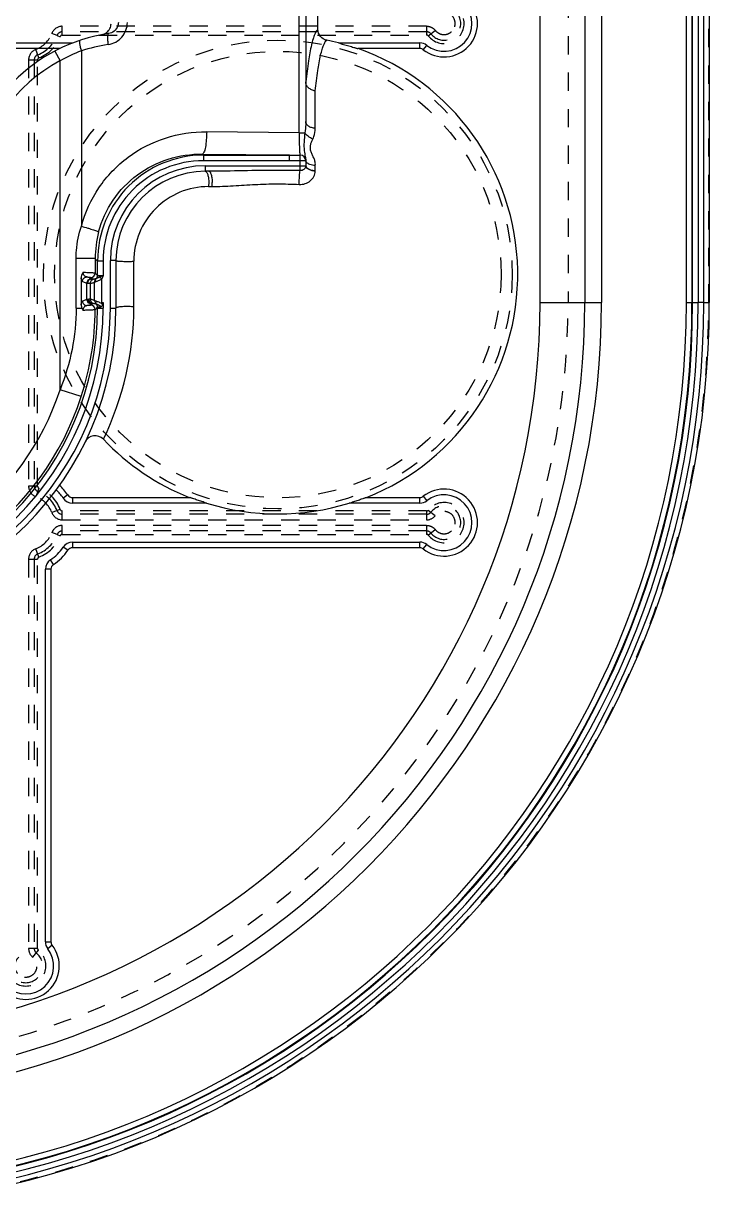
# Model space of a CAD drawing. Header units: millimetres. Extents: x -840 to 1682, y -9216 to -2117.
# Drawn here: x 753.6 to 815, y -2613 to -2506.9 of the extents above; entities that cross this region are included whole.
import ezdxf

# ---------------------------------------------------------------- set-up
doc = ezdxf.new("R2010")
doc.units = ezdxf.units.MM
doc.header["$LTSCALE"] = 16.335
doc.linetypes.add('HIDDEN', pattern=[0.2, 0.1, -0.1])
doc.layers.get('0').update_dxf_attribs({"linetype": 'CONTINUOUS'})
doc.layers.add('DEFAULT_2', color=8, linetype='HIDDEN')

msp = doc.modelspace()

# ---------------------------------------------------------------- linework, layer by layer
at = {"color": 7, "linetype": 'Continuous'}
for p, q in [((799.832, -2531.862), (799.832, -2481.862)), ((803.832, -2481.862), (803.832, -2531.862)), ((805.332, -2481.862), (805.332, -2531.862)), ((812.937, -2531.862), (812.937, -2481.862)), ((813.436, -2481.862), (813.436, -2531.862)), ((813.491, -2531.862), (813.491, -2481.862)), ((813.99, -2481.862), (813.99, -2531.862)), ((814.489, -2531.862), (814.489, -2481.862)), ((814.988, -2481.862), (814.988, -2531.862)), ((778.237, -2516.656), (778.237, -2497.069)), ((778.832, -2498.065), (778.832, -2515.66)), ((779.926, -2507.393), (779.926, -2505.507)), ((736.758, -2508.612), (757.947, -2508.612)), ((781.758, -2508.612), (789.056, -2508.612)), ((789.056, -2509.112), (789.056, -2508.612)), ((789.365, -2509.22), (789.674, -2508.827)), ((756.794, -2509.112), (738.487, -2509.112)), ((756.352, -2509.335), (756.818, -2510.221)), ((758.733, -2509.325), (758.733, -2525.034)), ((789.056, -2509.112), (783.487, -2509.112)), ((756.818, -2539.68), (756.818, -2510.221)), ((779.677, -2516.269), (779.677, -2512.901)), ((778.237, -2516.656), (769.958, -2516.571)), ((778.237, -2516.656), (778.76, -2516.656)), ((769.576, -2518.569), (777.365, -2518.648)), ((769.669, -2518.662), (769.576, -2518.569)), ((769.669, -2518.662), (778.334, -2518.665)), ((769.669, -2518.662), (769.669, -2519.162)), ((778.832, -2519.164), (769.671, -2519.162)), ((777.365, -2518.648), (777.38, -2518.662)), ((777.365, -2518.648), (778.333, -2518.661)), ((778.332, -2520.044), (778.334, -2518.665)), ((778.333, -2518.661), (778.334, -2518.665)), ((778.832, -2519.164), (778.832, -2519.647)), ((769.832, -2519.612), (778.832, -2519.612)), ((769.832, -2519.612), (769.832, -2520.112)), ((770.153, -2520.112), (769.832, -2520.112)), ((779.677, -2520.046), (779.677, -2519.596)), ((770.121, -2521.479), (770.427, -2521.479)), ((759.97, -2527.937), (758.262, -2527.937)), ((758.262, -2532.362), (758.262, -2527.937)), ((759.97, -2527.938), (760.182, -2528.149)), ((759.97, -2527.938), (759.97, -2529.226)), ((760.682, -2528.149), (760.182, -2528.149)), ((760.182, -2529.438), (760.182, -2528.149)), ((760.682, -2528.151), (760.682, -2529.483)), ((761.832, -2528.112), (761.332, -2528.112)), ((761.332, -2532.362), (761.332, -2528.112)), ((761.832, -2528.112), (761.832, -2532.362)), ((763.432, -2532.229), (763.432, -2528.168)), ((758.714, -2529.657), (758.714, -2532.068)), ((758.839, -2529.978), (759.236, -2530.126)), ((759.632, -2529.726), (759.235, -2529.578)), ((759.236, -2531.599), (759.236, -2530.126)), ((759.533, -2530.16), (759.533, -2531.565)), ((759.571, -2529.626), (759.688, -2529.743)), ((759.921, -2531.681), (759.921, -2530.043)), ((760.182, -2529.438), (759.97, -2529.226)), ((760.573, -2529.741), (760.317, -2529.605)), ((760.573, -2531.863), (760.573, -2529.74)), ((759.236, -2531.599), (758.839, -2531.747)), ((759.235, -2532.146), (759.632, -2531.999)), ((759.688, -2531.982), (759.571, -2532.099)), ((760.107, -2532.362), (760.182, -2532.287)), ((760.182, -2532.362), (760.182, -2532.287)), ((760.573, -2531.863), (760.682, -2531.863)), ((760.682, -2531.863), (760.682, -2532.362)), ((799.832, -2531.862), (805.332, -2531.862)), ((812.937, -2531.862), (813.99, -2531.862)), ((814.489, -2531.862), (814.988, -2531.862)), ((758.262, -2532.362), (758.714, -2532.362)), ((759.97, -2532.501), (760.107, -2532.362)), ((760.107, -2532.362), (760.682, -2532.362)), ((761.332, -2532.362), (761.832, -2532.362)), ((758.718, -2540.294), (756.818, -2539.68)), ((757.514, -2549.111), (757.097, -2549.386)), ((789.365, -2549.229), (789.674, -2549.621)), ((757.932, -2549.336), (768.438, -2549.336)), ((757.932, -2549.336), (757.932, -2549.836)), ((769.941, -2549.836), (757.932, -2549.836)), ((789.056, -2549.836), (782.723, -2549.836)), ((784.227, -2549.336), (789.056, -2549.336)), ((789.056, -2549.836), (789.056, -2549.336)), ((757.932, -2553.336), (789.056, -2553.336)), ((757.932, -2553.336), (757.932, -2553.836)), ((789.056, -2553.836), (789.056, -2553.336)), ((789.365, -2553.943), (789.674, -2553.55)), ((757.514, -2554.061), (757.097, -2553.786)), ((789.056, -2553.836), (757.932, -2553.836)), ((756.231, -2555.344), (755.956, -2554.926)), ((756.006, -2555.762), (755.506, -2555.762)), ((755.506, -2589.141), (755.506, -2555.762)), ((756.006, -2555.762), (756.006, -2589.141)), ((755.506, -2589.141), (756.006, -2589.141)), ((756.113, -2589.45), (755.72, -2589.76))]:
    msp.add_line(p, q, dxfattribs=at)
for centre, radius, start, end in [((791.221, -2506.862), 3, 231.78679, 128.21321), ((791.221, -2506.862), 2.5, 231.78679, 128.21321), ((763.332, -2522.612), 15, 98.29321, 172.70981), ((763.146, -2522.633), 14.021, 98.30075, 108.34538), ((776.332, -2529.362), 21.448, 75.34658, 78.19596), ((789.056, -2509.612), 1, 51.78679, 90), ((762.927, -2520.783), 12.202, 110.10423, 120.04476), ((776.332, -2529.362), 21.494, 291.68315, 70.40988), ((789.056, -2509.612), 0.5, 51.78679, 90), ((763.332, -2522.612), 14, 117.73192, 172.70998), ((769.667, -2528.147), 9.484, 89.98264, 180.01796), ((769.665, -2528.145), 8.983, 89.9617, 180.03911), ((601.954, -2518.672), 175.425, 359.83988, 0.00296), ((778.333, -2519.165), 0.5, 0.02195, 89.89948), ((769.832, -2528.112), 8.5, 90, 180), ((769.832, -2528.112), 8, 90, 180), ((776.274, -2652.703), 132.674, 89.11116, 89.97513), ((778.244, -2520.046), 1.433, 357.92588, 0.00011), ((770.121, -2528.168), 6.689, 89.99835, 180.00218), ((769.362, -2527.933), 9.392, 165.22757, 180.02845), ((759.57, -2529.225), 0.401, 270.16787, 359.83213), ((733.832, -2531.862), 81.156, 270, 0), ((733.832, -2531.862), 80.657, 270, 0), ((733.832, -2531.862), 80.158, 270, 360), ((733.832, -2531.862), 79.659, 270, 0), ((733.832, -2531.862), 79.603, 270, 0), ((733.832, -2531.862), 79.104, 270, 0), ((733.832, -2531.862), 71.5, 270, 0), ((733.832, -2531.862), 70, 270, 0), ((733.832, -2531.862), 66, 270, 0), ((759.478, -2532.459), 0.896, 86.47398, 95.2517), ((759.569, -2532.5), 0.401, 359.86254, 89.82818), ((759.842, -2532.384), 0.43, 93.48929, 103.28762), ((736.2, -2532.229), 27.233, 334.12033, 0.00046), ((734.332, -2532.362), 27.5, 270.00009, 0), ((734.332, -2532.362), 27, 270, 0), ((734.132, -2532.362), 26.051, 270.4641, 0), ((734.132, -2532.362), 26.55, 270.46255, 360), ((734.151, -2532.351), 25.82, 342.0844, 359.6671), ((759.537, -2532.05), 0.826, 202.20059, 218.97771), ((734.132, -2532.362), 23.837, 270.46774, 342.12308), ((734.132, -2532.362), 25.834, 270.4641, 342.12166), ((759.974, -2544.803), 1, 43.37347, 154.13337), ((776.332, -2529.362), 21.494, 223.34503, 248.31685), ((753.756, -2551.586), 4, 33.36701, 47.01889), ((753.756, -2551.586), 4.5, 33.36701, 47.81824), ((757.932, -2548.836), 0.5, 213.36701, 270), ((789.056, -2548.836), 0.5, 270, 308.21321), ((791.221, -2551.586), 3, 231.78679, 128.21321), ((791.221, -2551.586), 2.5, 231.78679, 128.21321), ((757.932, -2548.836), 1, 213.36701, 270), ((776.332, -2529.362), 21.448, 252.66362, 287.33638), ((789.056, -2548.836), 1, 270, 308.21321), ((757.932, -2554.336), 1, 90, 146.63299), ((789.056, -2554.336), 1, 51.78679, 90), ((753.756, -2551.586), 4, 303.36701, 326.63299), ((753.756, -2551.586), 4.5, 303.36701, 326.63299), ((757.932, -2554.336), 0.5, 90, 146.63299), ((789.056, -2554.336), 0.5, 51.78679, 90), ((756.506, -2555.762), 1, 123.36701, 180), ((756.506, -2555.762), 0.5, 123.36701, 180), ((753.756, -2591.306), 3, 141.78679, 38.21321), ((756.506, -2589.141), 1, 180, 218.21321), ((756.506, -2589.141), 0.5, 180, 218.21321), ((753.756, -2591.306), 2.5, 141.78679, 38.21321)]:
    msp.add_arc(centre, radius, start, end, dxfattribs=at)
for points in [[(762.046, -2506.776), (762.046, -2506.891), (762.025, -2507.007), (761.985, -2507.115)], [(762.73, -2507.464), (762.811, -2507.245), (762.854, -2507.009), (762.854, -2506.776)], [(760.571, -2507.869), (760.736, -2507.838), (760.898, -2507.762), (761.027, -2507.654)], [(761.027, -2507.654), (761.133, -2507.567), (761.222, -2507.454), (761.283, -2507.331)], [(761.283, -2507.331), (761.351, -2507.195), (761.388, -2507.038), (761.388, -2506.886)], [(761.122, -2508.759), (761.362, -2508.724), (761.599, -2508.644), (761.811, -2508.527)], [(778.832, -2519.612), (778.832, -2519.633), (778.831, -2519.653), (778.828, -2519.673)], [(760.061, -2529.724), (760.135, -2529.652), (760.182, -2529.542), (760.182, -2529.438)], [(760.682, -2529.483), (760.651, -2529.571), (760.617, -2529.658), (760.573, -2529.74)], [(758.714, -2532.068), (758.714, -2532.168), (758.735, -2532.27), (758.773, -2532.362)], [(760.182, -2532.287), (760.182, -2532.183), (760.135, -2532.073), (760.061, -2532.001)], [(760.573, -2531.984), (760.594, -2532.001), (760.613, -2532.018), (760.632, -2532.037)]]:
    msp.add_open_spline(points, degree=3, dxfattribs=at)
for points, knots in [([(761.169, -2507.769), (761.137, -2507.774), (761.106, -2507.851), (761.088, -2507.949), (761.072, -2508.138), (761.081, -2508.409), (761.105, -2508.64), (761.122, -2508.759)], [0, 0, 0, 0, 0.0953565, 0.1900487, 0.3170981, 0.644133, 1, 1, 1, 1]), ([(761.985, -2507.115), (761.922, -2507.285), (761.698, -2507.595), (761.347, -2507.743), (761.169, -2507.769)], [0, 0, 0, 0, 0.5012568, 1, 1, 1, 1]), ([(761.811, -2508.527), (762.019, -2508.413), (762.4, -2508.108), (762.647, -2507.688), (762.73, -2507.464)], [0, 0, 0, 0, 0.4984591, 1, 1, 1, 1]), ([(779.926, -2507.393), (779.865, -2507.43), (779.75, -2507.574), (779.613, -2507.865), (779.474, -2508.28), (779.274, -2509.07), (779.05, -2510.355), (778.91, -2511.464), (778.841, -2512.093)], [0, 0, 0, 0, 0.0438144, 0.1092527, 0.1984873, 0.311992, 0.610725, 1, 1, 1, 1]), ([(780.72, -2508.368), (780.502, -2508.323), (780.085, -2508.074), (779.926, -2507.615), (779.926, -2507.393)], [0, 0, 0, 0, 0.4999942, 1, 1, 1, 1]), ([(758.609, -2508.375), (758.598, -2508.379), (758.576, -2508.407), (758.565, -2508.47), (758.564, -2508.563), (758.582, -2508.741), (758.636, -2509), (758.697, -2509.214), (758.733, -2509.325)], [0, 0, 0, 0, 0.0368578, 0.0983585, 0.1930966, 0.3198405, 0.645059, 1, 1, 1, 1]), ([(779.677, -2512.901), (779.743, -2512.294), (779.877, -2511.223), (780.093, -2509.983), (780.285, -2509.221), (780.419, -2508.822), (780.551, -2508.542), (780.661, -2508.404), (780.72, -2508.368)], [0, 0, 0, 0, 0.3896673, 0.6885993, 0.8020814, 0.8912049, 0.9564429, 1, 1, 1, 1]), ([(781.758, -2508.612), (781.915, -2508.654), (782.15, -2508.717), (782.461, -2508.806), (782.692, -2508.874), (782.919, -2508.942), (783.105, -2508.999), (783.247, -2509.044), (783.345, -2509.073), (783.418, -2509.096), (783.464, -2509.108), (783.481, -2509.112), (783.487, -2509.112)], [0, 0, 0, 0, 0.2705827, 0.4053854, 0.5393696, 0.6717583, 0.8007878, 0.8627, 0.9209607, 0.9712316, 0.9898371, 1, 1, 1, 1]), ([(779.677, -2512.901), (779.567, -2512.885), (779.356, -2512.826), (779.086, -2512.66), (778.897, -2512.43), (778.84, -2512.246), (778.834, -2512.156)], [0, 0, 0, 0, 0.2757579, 0.536835, 0.7771331, 1, 1, 1, 1]), ([(778.832, -2515.66), (778.832, -2515.744), (778.827, -2516.077), (778.799, -2516.41), (778.76, -2516.656)], [0, 0, 0, 0, 0.2528816, 1, 1, 1, 1]), ([(779.677, -2516.269), (779.567, -2516.259), (779.356, -2516.213), (779.076, -2516.086), (778.886, -2515.892), (778.832, -2515.732), (778.832, -2515.66)], [0, 0, 0, 0, 0.2942628, 0.5733042, 0.8074182, 1, 1, 1, 1]), ([(779.47, -2517.221), (779.506, -2517.146), (779.626, -2516.842), (779.677, -2516.512), (779.677, -2516.269)], [0, 0, 0, 0, 0.2546513, 1, 1, 1, 1]), ([(758.733, -2525.034), (759.057, -2523.81), (760.125, -2521.46), (762.789, -2518.687), (766.189, -2516.937), (768.711, -2516.559), (769.958, -2516.571)], [0, 0, 0, 0, 0.2519757, 0.5025005, 0.751633, 1, 1, 1, 1]), ([(769.958, -2516.571), (769.956, -2516.81), (769.936, -2517.271), (769.871, -2517.818), (769.789, -2518.188), (769.725, -2518.382), (769.661, -2518.507), (769.603, -2518.561), (769.575, -2518.569)], [0, 0, 0, 0, 0.3449791, 0.6668841, 0.7949896, 0.893088, 0.9594002, 1, 1, 1, 1]), ([(778.237, -2516.656), (778.238, -2516.907), (778.241, -2517.27), (778.253, -2517.734), (778.265, -2518.028), (778.279, -2518.273), (778.293, -2518.441), (778.304, -2518.545), (778.312, -2518.598), (778.321, -2518.634), (778.328, -2518.653), (778.333, -2518.658)], [0, 0, 0, 0, 0.3742982, 0.5433704, 0.6919157, 0.8150196, 0.9089593, 0.9439827, 0.9707796, 0.989331, 1, 1, 1, 1]), ([(778.76, -2516.656), (778.727, -2516.932), (778.667, -2517.47), (778.672, -2518.191), (778.772, -2518.736), (778.832, -2519.025), (778.832, -2519.141)], [0, 0, 0, 0, 0.3339552, 0.6495354, 0.8600071, 1, 1, 1, 1]), ([(779.47, -2517.221), (779.319, -2517.16), (779.049, -2517.008), (778.831, -2516.78), (778.76, -2516.655)], [0, 0, 0, 0, 0.5319819, 1, 1, 1, 1]), ([(779.677, -2519.596), (779.698, -2519.493), (779.696, -2519.273), (779.587, -2518.966), (779.436, -2518.678), (779.319, -2518.434), (779.261, -2518.229), (779.238, -2518.025), (779.26, -2517.774), (779.335, -2517.485), (779.421, -2517.306), (779.47, -2517.221)], [0, 0, 0, 0, 0.12653, 0.2564033, 0.3880017, 0.5177853, 0.5808985, 0.6426545, 0.7632193, 0.8819319, 1, 1, 1, 1]), ([(760.281, -2525.538), (760.549, -2524.526), (761.434, -2522.584), (763.642, -2520.297), (766.458, -2518.861), (768.544, -2518.555), (769.575, -2518.569)], [0, 0, 0, 0, 0.2520452, 0.5025484, 0.7516219, 1, 1, 1, 1]), ([(779.677, -2519.596), (779.517, -2519.584), (779.24, -2519.534), (778.974, -2519.397), (778.897, -2519.301)], [0, 0, 0, 0, 0.56529, 1, 1, 1, 1]), ([(769.832, -2520.113), (769.876, -2520.113), (769.947, -2520.17), (770.005, -2520.276), (770.035, -2520.351), (770.048, -2520.394)], [0, 0, 0, 0, 0.3513094, 0.634839, 1, 1, 1, 1]), ([(770.048, -2520.394), (770.084, -2520.505), (770.129, -2520.744), (770.143, -2520.986), (770.143, -2521.112)], [0, 0, 0, 0, 0.4797578, 1, 1, 1, 1]), ([(776.332, -2520.029), (775.295, -2520.028), (773.235, -2520.058), (771.175, -2520.112), (770.153, -2520.112)], [0, 0, 0, 0, 0.5036039, 1, 1, 1, 1]), ([(770.153, -2520.112), (770.195, -2520.112), (770.264, -2520.173), (770.32, -2520.281), (770.348, -2520.36), (770.362, -2520.405)], [0, 0, 0, 0, 0.3364111, 0.621918, 1, 1, 1, 1]), ([(770.362, -2520.405), (770.393, -2520.514), (770.435, -2520.749), (770.448, -2520.987), (770.448, -2521.112)], [0, 0, 0, 0, 0.4736863, 1, 1, 1, 1]), ([(778.244, -2521.284), (778.247, -2521.04), (778.262, -2520.694), (778.299, -2520.281), (778.32, -2520.112), (778.332, -2520.044)], [0, 0, 0, 0, 0.5900492, 0.8341745, 1, 1, 1, 1]), ([(778.244, -2521.284), (778.424, -2521.292), (778.784, -2521.247), (779.256, -2520.996), (779.585, -2520.594), (779.67, -2520.261), (779.676, -2520.098)], [0, 0, 0, 0, 0.263283, 0.5172007, 0.7610341, 1, 1, 1, 1]), ([(778.828, -2519.673), (778.821, -2519.726), (778.782, -2519.831), (778.629, -2520), (778.447, -2520.051), (778.332, -2520.044)], [0, 0, 0, 0, 0.2397857, 0.486693, 1, 1, 1, 1]), ([(779.676, -2520.098), (779.563, -2520.087), (779.353, -2520.049), (779.114, -2519.962), (778.967, -2519.867), (778.871, -2519.777), (778.831, -2519.686), (778.832, -2519.631)], [0, 0, 0, 0, 0.3314887, 0.617165, 0.7361473, 0.8380417, 1, 1, 1, 1]), ([(778.832, -2519.612), (778.832, -2519.667), (778.875, -2519.755), (778.972, -2519.84), (779.12, -2519.929), (779.358, -2520.008), (779.565, -2520.038), (779.677, -2520.046)], [0, 0, 0, 0, 0.1619542, 0.2636815, 0.3823901, 0.6678926, 1, 1, 1, 1]), ([(770.143, -2521.112), (770.143, -2521.146), (770.141, -2521.268), (770.132, -2521.391), (770.121, -2521.479)], [0, 0, 0, 0, 0.2724835, 1, 1, 1, 1]), ([(770.427, -2521.479), (770.431, -2521.451), (770.443, -2521.329), (770.448, -2521.207), (770.448, -2521.112)], [0, 0, 0, 0, 0.2285803, 1, 1, 1, 1]), ([(770.427, -2521.479), (771.067, -2521.479), (772.358, -2521.405), (774.304, -2521.278), (776.271, -2521.22), (777.587, -2521.254), (778.244, -2521.284)], [0, 0, 0, 0, 0.2453473, 0.4956435, 0.7477966, 1, 1, 1, 1]), ([(758.262, -2527.937), (758.262, -2527.691), (758.301, -2526.709), (758.501, -2525.733), (758.733, -2525.034)], [0, 0, 0, 0, 0.2505094, 1, 1, 1, 1]), ([(758.733, -2525.034), (758.927, -2525.087), (759.211, -2525.167), (759.573, -2525.276), (759.805, -2525.349), (759.994, -2525.413), (760.137, -2525.464), (760.226, -2525.504), (760.271, -2525.526), (760.281, -2525.538)], [0, 0, 0, 0, 0.3709629, 0.5426083, 0.6941761, 0.8184389, 0.911506, 0.9713318, 1, 1, 1, 1]), ([(761.833, -2528.112), (761.833, -2528.118), (761.857, -2528.129), (761.899, -2528.138), (761.983, -2528.15), (762.099, -2528.16), (762.252, -2528.17), (762.5, -2528.179), (762.697, -2528.182), (762.832, -2528.182)], [0, 0, 0, 0, 0.0171276, 0.0621085, 0.1424366, 0.2602236, 0.4145467, 0.5970073, 1, 1, 1, 1]), ([(762.832, -2528.182), (762.891, -2528.182), (763.091, -2528.181), (763.291, -2528.175), (763.432, -2528.168)], [0, 0, 0, 0, 0.2913181, 1, 1, 1, 1]), ([(758.895, -2529.156), (758.868, -2529.19), (758.766, -2529.338), (758.714, -2529.522), (758.714, -2529.657)], [0, 0, 0, 0, 0.246329, 1, 1, 1, 1]), ([(758.839, -2529.978), (758.807, -2529.966), (758.767, -2529.899), (758.736, -2529.789), (758.721, -2529.706), (758.714, -2529.657)], [0, 0, 0, 0, 0.2916262, 0.5789967, 1, 1, 1, 1]), ([(758.839, -2529.978), (758.84, -2529.876), (758.924, -2529.666), (759.134, -2529.579), (759.235, -2529.578)], [0, 0, 0, 0, 0.5014795, 1, 1, 1, 1]), ([(758.895, -2529.156), (759.037, -2529.159), (759.239, -2529.165), (759.492, -2529.176), (759.646, -2529.184), (759.771, -2529.193), (759.867, -2529.202), (759.929, -2529.213), (759.962, -2529.219), (759.97, -2529.226)], [0, 0, 0, 0, 0.393746, 0.5611205, 0.7043779, 0.821442, 0.9104039, 0.9700359, 1, 1, 1, 1]), ([(759.235, -2529.578), (759.194, -2529.573), (759.11, -2529.557), (758.937, -2529.446), (758.897, -2529.27), (758.895, -2529.156)], [0, 0, 0, 0, 0.2082665, 0.4263381, 1, 1, 1, 1]), ([(759.235, -2529.578), (759.28, -2529.581), (759.359, -2529.588), (759.462, -2529.598), (759.527, -2529.61), (759.563, -2529.618), (759.571, -2529.626)], [0, 0, 0, 0, 0.3970249, 0.6996774, 0.901215, 1, 1, 1, 1]), ([(759.236, -2530.126), (759.236, -2530.024), (759.321, -2529.814), (759.531, -2529.727), (759.632, -2529.726)], [0, 0, 0, 0, 0.5012476, 1, 1, 1, 1]), ([(759.236, -2530.126), (759.24, -2530.127), (759.26, -2530.134), (759.281, -2530.139), (759.297, -2530.142)], [0, 0, 0, 0, 0.2152146, 1, 1, 1, 1]), ([(759.297, -2530.142), (759.298, -2530.041), (759.381, -2529.833), (759.589, -2529.744), (759.688, -2529.743)], [0, 0, 0, 0, 0.5036546, 1, 1, 1, 1]), ([(759.533, -2530.16), (759.51, -2530.161), (759.431, -2530.163), (759.351, -2530.155), (759.297, -2530.142)], [0, 0, 0, 0, 0.2996201, 1, 1, 1, 1]), ([(759.533, -2530.16), (759.533, -2530.073), (759.584, -2529.898), (759.736, -2529.791), (759.816, -2529.771)], [0, 0, 0, 0, 0.5110251, 1, 1, 1, 1]), ([(759.921, -2530.043), (759.891, -2530.062), (759.769, -2530.123), (759.633, -2530.154), (759.533, -2530.16)], [0, 0, 0, 0, 0.2644713, 1, 1, 1, 1]), ([(759.688, -2529.743), (759.683, -2529.742), (759.664, -2529.737), (759.645, -2529.731), (759.632, -2529.726)], [0, 0, 0, 0, 0.2844457, 1, 1, 1, 1]), ([(759.816, -2529.771), (759.804, -2529.77), (759.76, -2529.766), (759.717, -2529.754), (759.688, -2529.743)], [0, 0, 0, 0, 0.2879163, 1, 1, 1, 1]), ([(760.036, -2529.739), (760.019, -2529.746), (759.947, -2529.769), (759.871, -2529.774), (759.816, -2529.771)], [0, 0, 0, 0, 0.2572635, 1, 1, 1, 1]), ([(759.921, -2530.043), (759.919, -2530.015), (759.924, -2529.904), (759.975, -2529.794), (760.036, -2529.739)], [0, 0, 0, 0, 0.2581421, 1, 1, 1, 1]), ([(760.027, -2530.01), (760.017, -2530.014), (759.982, -2530.026), (759.947, -2530.037), (759.921, -2530.043)], [0, 0, 0, 0, 0.2987109, 1, 1, 1, 1]), ([(760.027, -2530.01), (760.019, -2529.984), (759.998, -2529.889), (760.015, -2529.777), (760.061, -2529.724)], [0, 0, 0, 0, 0.2816184, 1, 1, 1, 1]), ([(760.573, -2529.741), (760.529, -2529.777), (760.357, -2529.888), (760.165, -2529.96), (760.027, -2530.01)], [0, 0, 0, 0, 0.2793529, 1, 1, 1, 1]), ([(760.061, -2529.724), (760.059, -2529.726), (760.051, -2529.731), (760.042, -2529.736), (760.036, -2529.739)], [0, 0, 0, 0, 0.3040494, 1, 1, 1, 1]), ([(760.317, -2529.605), (760.263, -2529.631), (760.178, -2529.67), (760.091, -2529.707), (760.061, -2529.724)], [0, 0, 0, 0, 0.6317007, 1, 1, 1, 1]), ([(760.682, -2529.483), (760.62, -2529.483), (760.505, -2529.481), (760.37, -2529.474), (760.28, -2529.464), (760.233, -2529.457), (760.202, -2529.449), (760.185, -2529.443), (760.182, -2529.438)], [0, 0, 0, 0, 0.3673086, 0.68314, 0.8066772, 0.9020879, 0.9668828, 1, 1, 1, 1]), ([(760.682, -2529.483), (760.649, -2529.491), (760.524, -2529.524), (760.404, -2529.568), (760.317, -2529.605)], [0, 0, 0, 0, 0.2651989, 1, 1, 1, 1]), ([(758.714, -2532.068), (758.721, -2532.019), (758.736, -2531.936), (758.767, -2531.826), (758.807, -2531.759), (758.839, -2531.747)], [0, 0, 0, 0, 0.4210822, 0.7079054, 1, 1, 1, 1]), ([(758.839, -2531.747), (758.84, -2531.849), (758.924, -2532.059), (759.134, -2532.146), (759.235, -2532.146)], [0, 0, 0, 0, 0.5014734, 1, 1, 1, 1]), ([(758.895, -2532.57), (758.897, -2532.456), (758.937, -2532.279), (759.11, -2532.168), (759.194, -2532.152), (759.235, -2532.146)], [0, 0, 0, 0, 0.5734995, 0.7917211, 1, 1, 1, 1]), ([(759.571, -2532.099), (759.563, -2532.107), (759.527, -2532.115), (759.461, -2532.127), (759.359, -2532.137), (759.28, -2532.143), (759.235, -2532.146)], [0, 0, 0, 0, 0.0991081, 0.3008042, 0.603284, 1, 1, 1, 1]), ([(759.297, -2531.582), (759.291, -2531.584), (759.271, -2531.589), (759.25, -2531.594), (759.236, -2531.599)], [0, 0, 0, 0, 0.2849536, 1, 1, 1, 1]), ([(759.632, -2531.999), (759.531, -2531.998), (759.321, -2531.911), (759.236, -2531.701), (759.236, -2531.599)], [0, 0, 0, 0, 0.4982996, 1, 1, 1, 1]), ([(759.297, -2531.582), (759.304, -2531.581), (759.337, -2531.574), (759.37, -2531.569), (759.396, -2531.567)], [0, 0, 0, 0, 0.2225793, 1, 1, 1, 1]), ([(759.688, -2531.982), (759.589, -2531.981), (759.381, -2531.892), (759.299, -2531.684), (759.297, -2531.582)], [0, 0, 0, 0, 0.496102, 1, 1, 1, 1]), ([(759.396, -2531.567), (759.397, -2531.663), (759.468, -2531.858), (759.652, -2531.955), (759.743, -2531.965)], [0, 0, 0, 0, 0.5112924, 1, 1, 1, 1]), ([(759.533, -2531.565), (759.566, -2531.567), (759.701, -2531.583), (759.833, -2531.628), (759.921, -2531.681)], [0, 0, 0, 0, 0.2414654, 1, 1, 1, 1]), ([(759.533, -2531.565), (759.533, -2531.653), (759.585, -2531.828), (759.737, -2531.934), (759.816, -2531.954)], [0, 0, 0, 0, 0.5166934, 1, 1, 1, 1]), ([(759.632, -2531.999), (759.636, -2531.997), (759.654, -2531.991), (759.673, -2531.986), (759.688, -2531.982)], [0, 0, 0, 0, 0.2157813, 1, 1, 1, 1]), ([(759.688, -2531.982), (759.693, -2531.98), (759.711, -2531.973), (759.729, -2531.968), (759.743, -2531.965)], [0, 0, 0, 0, 0.2298802, 1, 1, 1, 1]), ([(759.816, -2531.954), (759.871, -2531.951), (759.948, -2531.955), (760.019, -2531.979), (760.036, -2531.986)], [0, 0, 0, 0, 0.7426255, 1, 1, 1, 1]), ([(759.921, -2531.681), (759.919, -2531.711), (759.924, -2531.821), (759.976, -2531.932), (760.036, -2531.986)], [0, 0, 0, 0, 0.2660211, 1, 1, 1, 1]), ([(759.921, -2531.681), (759.929, -2531.683), (759.964, -2531.693), (759.999, -2531.705), (760.027, -2531.715)], [0, 0, 0, 0, 0.1994088, 1, 1, 1, 1]), ([(760.027, -2531.715), (760.019, -2531.741), (759.998, -2531.836), (760.015, -2531.948), (760.061, -2532.001)], [0, 0, 0, 0, 0.2816275, 1, 1, 1, 1]), ([(760.027, -2531.715), (760.114, -2531.745), (760.306, -2531.815), (760.483, -2531.918), (760.573, -2531.984)], [0, 0, 0, 0, 0.4520076, 1, 1, 1, 1]), ([(760.036, -2531.986), (760.038, -2531.987), (760.047, -2531.991), (760.055, -2531.996), (760.061, -2532.001)], [0, 0, 0, 0, 0.1962393, 1, 1, 1, 1]), ([(760.484, -2532.246), (760.486, -2532.232), (760.466, -2532.205), (760.425, -2532.171), (760.364, -2532.143), (760.297, -2532.11), (760.219, -2532.074), (760.14, -2532.038), (760.082, -2532.013), (760.061, -2532.001)], [0, 0, 0, 0, 0.0867373, 0.1713983, 0.3314282, 0.4818185, 0.6204159, 0.8512379, 1, 1, 1, 1]), ([(760.182, -2532.287), (760.184, -2532.284), (760.194, -2532.279), (760.224, -2532.269), (760.283, -2532.26), (760.374, -2532.251), (760.445, -2532.247), (760.484, -2532.246)], [0, 0, 0, 0, 0.0354954, 0.0991961, 0.3090184, 0.615389, 1, 1, 1, 1]), ([(760.484, -2532.246), (760.524, -2532.227), (760.602, -2532.174), (760.631, -2532.082), (760.632, -2532.037)], [0, 0, 0, 0, 0.4948914, 1, 1, 1, 1]), ([(760.574, -2531.863), (760.599, -2531.883), (760.642, -2531.937), (760.641, -2532.007), (760.632, -2532.037)], [0, 0, 0, 0, 0.5012605, 1, 1, 1, 1]), ([(761.832, -2532.362), (761.832, -2532.336), (761.894, -2532.302), (761.978, -2532.274), (762.16, -2532.234), (762.447, -2532.205), (762.697, -2532.196), (762.832, -2532.196)], [0, 0, 0, 0, 0.0766563, 0.1588287, 0.276012, 0.6063993, 1, 1, 1, 1]), ([(762.832, -2532.196), (762.891, -2532.196), (763.091, -2532.199), (763.291, -2532.211), (763.432, -2532.229)], [0, 0, 0, 0, 0.2907904, 1, 1, 1, 1]), ([(758.262, -2532.362), (758.262, -2533.606), (758.013, -2536.109), (757.287, -2538.516), (756.818, -2539.68)], [0, 0, 0, 0, 0.4976937, 1, 1, 1, 1]), ([(758.714, -2532.362), (758.721, -2532.371), (758.744, -2532.385), (758.765, -2532.371), (758.773, -2532.362)], [0, 0, 0, 0, 0.4984122, 1, 1, 1, 1]), ([(759.97, -2532.501), (759.962, -2532.508), (759.928, -2532.514), (759.866, -2532.525), (759.77, -2532.534), (759.645, -2532.543), (759.492, -2532.551), (759.239, -2532.562), (759.037, -2532.567), (758.895, -2532.57)], [0, 0, 0, 0, 0.0299438, 0.0896297, 0.1786364, 0.2957264, 0.4389913, 0.6063495, 1, 1, 1, 1]), ([(769.941, -2549.836), (769.803, -2549.792), (769.596, -2549.726), (769.321, -2549.635), (769.119, -2549.566), (768.92, -2549.498), (768.758, -2549.441), (768.635, -2549.399), (768.553, -2549.37), (768.488, -2549.351), (768.452, -2549.336), (768.438, -2549.336)], [0, 0, 0, 0, 0.2749167, 0.4116677, 0.5472762, 0.6807109, 0.8096736, 0.8707676, 0.9272697, 0.9743991, 1, 1, 1, 1]), ([(782.723, -2549.836), (782.862, -2549.792), (783.069, -2549.726), (783.343, -2549.635), (783.546, -2549.566), (783.745, -2549.498), (783.906, -2549.441), (784.029, -2549.399), (784.112, -2549.37), (784.177, -2549.351), (784.213, -2549.336), (784.227, -2549.336)], [0, 0, 0, 0, 0.2749175, 0.4116688, 0.5472777, 0.6807127, 0.8096757, 0.8707699, 0.9272718, 0.9743997, 1, 1, 1, 1])]:
    msp.add_open_spline(points, degree=3, knots=knots, dxfattribs=at)
at = {"layer": 'DEFAULT_2', "color": 8, "linetype": 'HIDDEN'}
for p, q in [((802.332, -2481.862), (802.332, -2531.862)), ((814.932, -2531.862), (814.932, -2481.862)), ((756.558, -2507.934), (756.091, -2507.755)), ((789.658, -2507.112), (757.025, -2507.112)), ((757.025, -2507.912), (757.025, -2507.112)), ((789.66, -2507.612), (757.025, -2507.612)), ((757.025, -2507.912), (789.66, -2507.912)), ((789.66, -2507.112), (789.66, -2507.912)), ((789.816, -2507.987), (790.44, -2507.487)), ((756.558, -2507.934), (756.835, -2508.051)), ((754.935, -2509.945), (754.649, -2509.198)), ((754.006, -2510.132), (754.806, -2510.132)), ((754.006, -2510.132), (754.006, -2548.317)), ((754.506, -2510.132), (754.506, -2548.317)), ((754.806, -2548.317), (754.806, -2510.143)), ((778.841, -2512.093), (778.834, -2512.156)), ((778.832, -2519.141), (778.832, -2519.164)), ((814.489, -2531.862), (813.99, -2531.862)), ((754.806, -2548.317), (754.006, -2548.317)), ((754.828, -2548.784), (754.649, -2549.251)), ((754.828, -2548.784), (754.944, -2548.507)), ((756.839, -2550.407), (756.091, -2550.693)), ((757.025, -2551.336), (757.025, -2550.536)), ((789.66, -2550.836), (757.025, -2550.836)), ((757.025, -2551.336), (789.66, -2551.336)), ((789.66, -2550.536), (757.037, -2550.536)), ((789.66, -2550.536), (789.66, -2551.336)), ((789.816, -2550.461), (790.44, -2550.961)), ((756.558, -2552.657), (756.091, -2552.479)), ((789.658, -2551.836), (757.025, -2551.836)), ((757.025, -2552.636), (757.025, -2551.836)), ((789.66, -2552.336), (757.025, -2552.336)), ((789.66, -2551.836), (789.66, -2552.636)), ((789.816, -2552.711), (790.44, -2552.211)), ((756.558, -2552.657), (756.835, -2552.774)), ((757.025, -2552.636), (789.66, -2552.636)), ((754.935, -2554.668), (754.649, -2553.921)), ((754.006, -2554.855), (754.806, -2554.855)), ((754.006, -2554.855), (754.006, -2589.745)), ((754.506, -2554.855), (754.506, -2589.745)), ((754.806, -2589.745), (754.806, -2554.867)), ((754.806, -2589.745), (754.006, -2589.745)), ((754.381, -2590.526), (754.881, -2589.901))]:
    msp.add_line(p, q, dxfattribs=at)
for radius in [21, 20]:
    msp.add_circle((776.332, -2529.362), radius, dxfattribs=at)
for centre, radius, start, end in [((791.221, -2506.862), 1.8, 218.68219, 141.31781), ((791.221, -2506.862), 1.5, 218.68219, 141.31781), ((753.756, -2506.862), 2.5, 290.92483, 339.07517), ((757.025, -2508.112), 1, 90, 159.07517), ((757.025, -2508.112), 0.5, 90, 159.07517), ((789.66, -2508.112), 0.5, 38.68219, 90), ((789.66, -2508.112), 0.2, 38.68219, 90), ((753.756, -2506.862), 3, 290.92483, 339.07517), ((753.756, -2506.862), 3.3, 290.92483, 338.98657), ((755.006, -2510.132), 1, 110.92483, 180), ((755.006, -2510.132), 0.5, 110.92483, 180), ((733.832, -2531.862), 81.099, 270, 0), ((733.832, -2531.862), 68.5, 270, 0), ((755.006, -2548.317), 1, 180, 249.07517), ((755.006, -2548.317), 0.5, 180, 249.07517), ((753.756, -2551.586), 2.5, 20.92483, 69.07517), ((753.756, -2551.586), 3, 20.92483, 69.07517), ((753.756, -2551.586), 3.3, 20.92483, 68.98657), ((791.221, -2551.586), 1.8, 218.68219, 141.31781), ((791.221, -2551.586), 1.5, 218.68219, 141.31781), ((757.025, -2550.336), 1, 200.92483, 270), ((757.025, -2550.336), 0.5, 200.92483, 270), ((789.66, -2550.336), 0.2, 270, 321.31781), ((789.66, -2550.336), 0.5, 270, 321.31781), ((789.661, -2550.341), 0.995, 269.92421, 321.2709), ((753.756, -2551.586), 2.5, 290.92483, 339.07517), ((757.025, -2552.836), 1, 90, 159.07517), ((757.025, -2552.836), 0.5, 90, 159.07517), ((789.66, -2552.836), 0.5, 38.68219, 90), ((753.756, -2551.586), 3, 290.92483, 339.07517), ((753.756, -2551.586), 3.3, 290.92483, 338.98657), ((789.66, -2552.836), 0.2, 38.68219, 90), ((755.006, -2554.855), 1, 110.92483, 180), ((755.006, -2554.855), 0.5, 110.92483, 180), ((753.756, -2591.306), 1.8, 128.68219, 51.31781), ((753.756, -2591.306), 1.5, 128.68219, 51.31781), ((755.001, -2589.746), 0.995, 179.92421, 231.2709), ((755.006, -2589.745), 0.5, 180, 231.31781), ((755.006, -2589.745), 0.2, 180, 231.31781)]:
    msp.add_arc(centre, radius, start, end, dxfattribs=at)
for points, knots in [([(792.178, -2507.152), (792.211, -2507.042), (792.239, -2506.809), (792.138, -2506.358), (791.724, -2505.902), (791.114, -2505.822), (790.685, -2505.995), (790.509, -2506.15), (790.438, -2506.24)], [0, 0, 0, 0, 0.1258379, 0.2519297, 0.4999947, 0.7480536, 0.874153, 1, 1, 1, 1]), ([(757.025, -2507.912), (756.985, -2507.912), (756.903, -2507.938), (756.849, -2508.007), (756.837, -2508.046)], [0, 0, 0, 0, 0.4997806, 1, 1, 1, 1]), ([(789.658, -2507.112), (789.804, -2507.112), (790.1, -2507.177), (790.34, -2507.365), (790.431, -2507.479)], [0, 0, 0, 0, 0.5001356, 1, 1, 1, 1]), ([(790.431, -2507.479), (790.544, -2507.619), (790.849, -2507.846), (791.414, -2507.895), (791.922, -2507.646), (792.126, -2507.324), (792.178, -2507.152)], [0, 0, 0, 0, 0.2501466, 0.5000563, 0.7499525, 1, 1, 1, 1]), ([(754.935, -2509.945), (754.896, -2509.96), (754.826, -2510.015), (754.804, -2510.102), (754.806, -2510.143)], [0, 0, 0, 0, 0.4996928, 1, 1, 1, 1]), ([(778.834, -2512.156), (778.834, -2512.152), (778.833, -2512.133), (778.832, -2512.114), (778.832, -2512.1)], [0, 0, 0, 0, 0.2245515, 1, 1, 1, 1]), ([(778.897, -2519.301), (778.886, -2519.288), (778.853, -2519.241), (778.832, -2519.183), (778.832, -2519.142)], [0, 0, 0, 0, 0.2815655, 1, 1, 1, 1]), ([(754.806, -2548.317), (754.806, -2548.357), (754.832, -2548.439), (754.901, -2548.493), (754.94, -2548.505)], [0, 0, 0, 0, 0.4997806, 1, 1, 1, 1]), ([(756.839, -2550.407), (756.853, -2550.446), (756.909, -2550.516), (756.996, -2550.538), (757.037, -2550.536)], [0, 0, 0, 0, 0.4996928, 1, 1, 1, 1]), ([(792.212, -2551.718), (792.24, -2551.507), (792.154, -2551.053), (791.641, -2550.599), (790.958, -2550.544), (790.57, -2550.797), (790.437, -2550.963)], [0, 0, 0, 0, 0.2500471, 0.4999729, 0.7498917, 1, 1, 1, 1]), ([(789.658, -2551.836), (789.804, -2551.836), (790.101, -2551.901), (790.341, -2552.089), (790.432, -2552.203)], [0, 0, 0, 0, 0.5001155, 1, 1, 1, 1]), ([(790.432, -2552.203), (790.553, -2552.354), (790.888, -2552.592), (791.499, -2552.607), (792.017, -2552.285), (792.187, -2551.909), (792.212, -2551.718)], [0, 0, 0, 0, 0.2501434, 0.5000504, 0.7499393, 1, 1, 1, 1]), ([(757.025, -2552.636), (756.985, -2552.636), (756.903, -2552.662), (756.849, -2552.731), (756.837, -2552.769)], [0, 0, 0, 0, 0.4997806, 1, 1, 1, 1]), ([(754.935, -2554.668), (754.896, -2554.683), (754.826, -2554.739), (754.804, -2554.825), (754.806, -2554.867)], [0, 0, 0, 0, 0.4996928, 1, 1, 1, 1]), ([(753.139, -2590.518), (752.988, -2590.638), (752.75, -2590.973), (752.735, -2591.584), (753.057, -2592.103), (753.433, -2592.272), (753.623, -2592.297)], [0, 0, 0, 0, 0.2501434, 0.5000504, 0.7499393, 1, 1, 1, 1]), ([(753.623, -2592.297), (753.835, -2592.326), (754.289, -2592.239), (754.743, -2591.726), (754.798, -2591.043), (754.545, -2590.656), (754.379, -2590.522)], [0, 0, 0, 0, 0.2500471, 0.4999729, 0.7498917, 1, 1, 1, 1])]:
    msp.add_open_spline(points, degree=3, knots=knots, dxfattribs=at)

doc.saveas('drawing.dxf')
